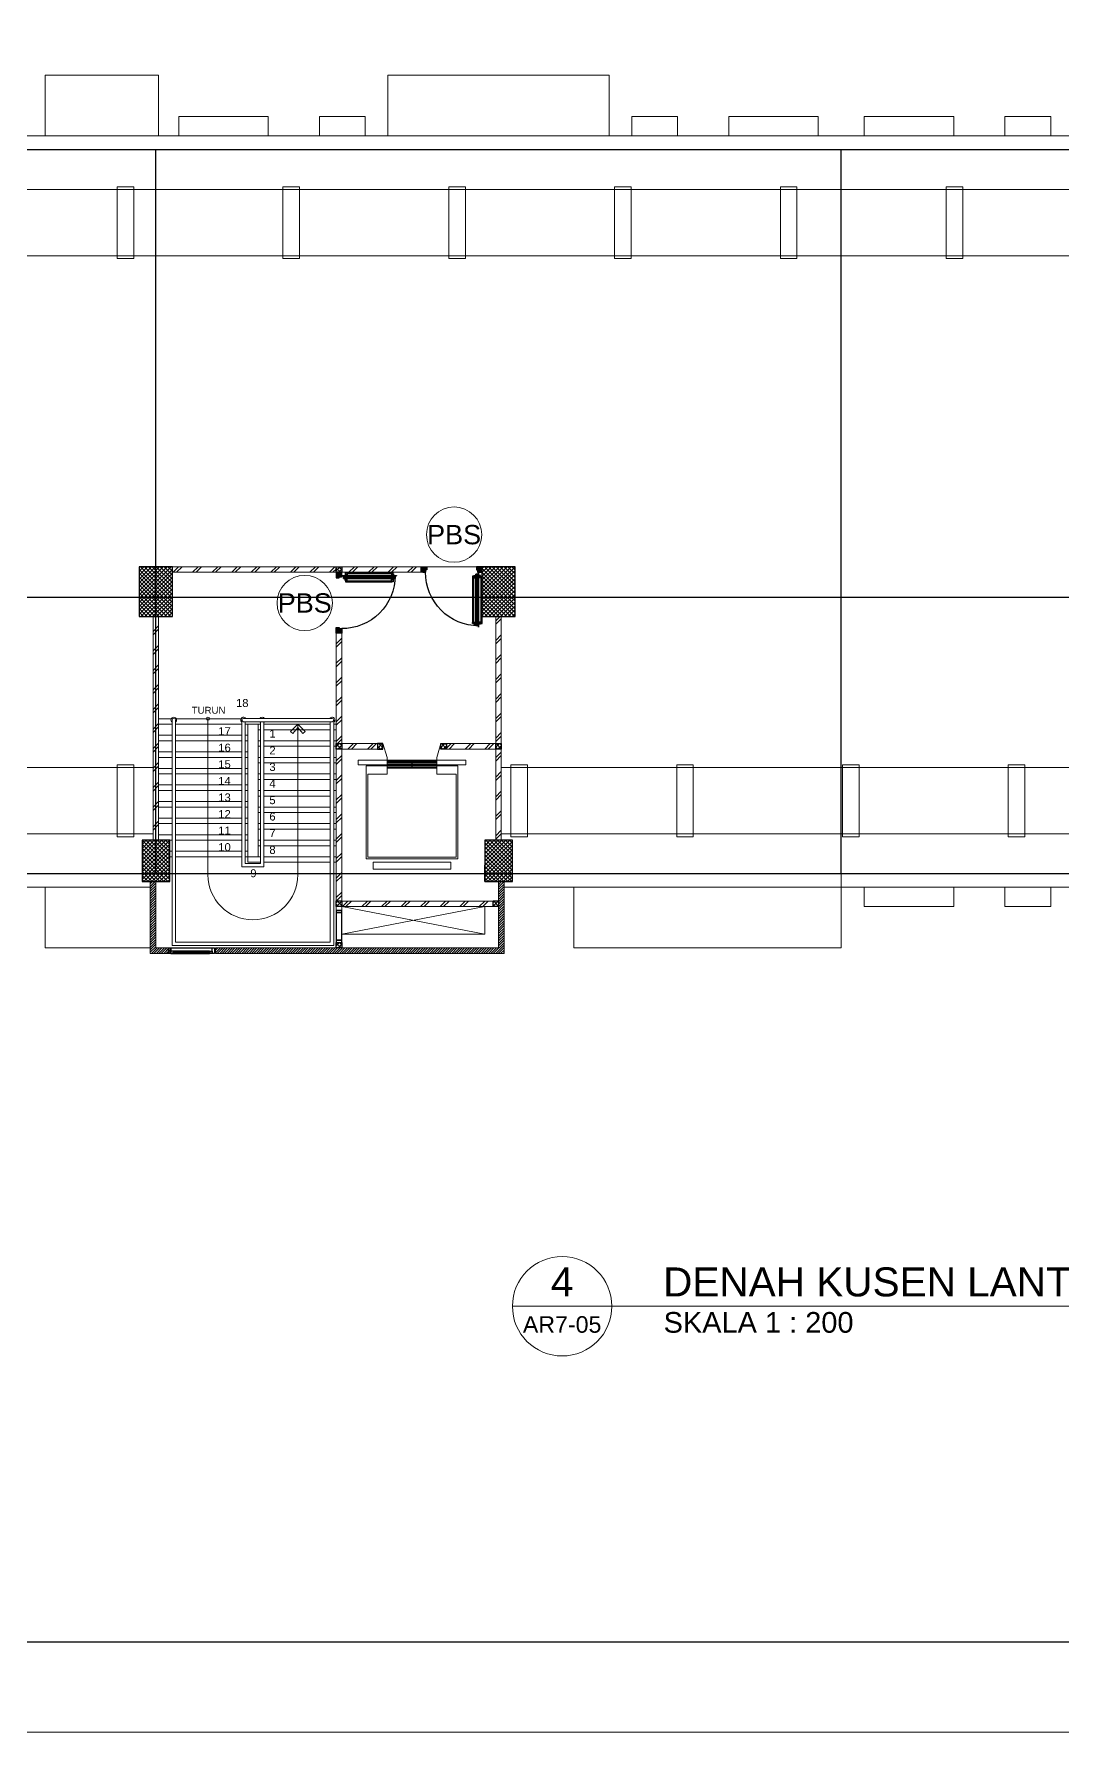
# Model space of a CAD drawing. Header units: millimetres. Extents: x -108 to 351, y -17 to 192.
# Drawn here: x 254.93 to 273.53, y 71.31 to 102.04 of the extents above; entities that cross this region are included whole.
import ezdxf
from ezdxf.enums import TextEntityAlignment as Align

# ---------------------------------------------------------------- set-up
doc = ezdxf.new("R2010")
doc.units = ezdxf.units.MM
for name, color, linetype, lineweight in [('ars', 11, 'Continuous', 0), ('ars @ 1', 11, 'Continuous', 0), ('ARSIR', 31, 'Continuous', 5), ('ATAP', 3, 'Continuous', 20), ('KACA', 151, 'Continuous', 5), ('KOL', 1, 'Continuous', 30), ('KOLOM', 4, 'Continuous', 9), ('KOP', 7, 'Continuous', 20), ('KOP GARIS', 1, 'Continuous', 30), ('lan', 7, 'Continuous', 15), ('LIFT', 15, 'Continuous', 15), ('NOT', 7, 'Continuous', 20), ('Stair', 7, 'Continuous', 15), ('tem', 5, 'Continuous', 20)]:
    doc.layers.add(name, color=color, linetype=linetype, lineweight=lineweight)
doc.layers.add('as', color=1, linetype='Continuous', plot=False)
for name, color, linetype in [('HID', 1, 'Continuous'), ('Kusen', 30, 'Continuous'), ('STL', 6, 'Continuous')]:
    doc.layers.add(name, color=color, linetype=linetype)
doc.styles.add('RM25', font='arial.ttf')
doc.styles.add('S', font='simplex', dxfattribs={"width": 0.75})
doc.styles.get("Standard").update_dxf_attribs({"font": 'arial.ttf'})
pattern_1 = [(45, (1840.05053, -315.25582), (-0.176776695, 0.176776695), []), (45, (1840.11303, -315.25582), (-0.176776695, 0.176776695), [])]
pattern_2 = [(225, (1.1, 1e-06), (-0.014142, 0.014142), []), (135, (1.1, 1e-06), (0.014142, 0.014142), [])]
pattern_3 = [(315, (-2e-13, 1e-06), (0.014142, 0.014142), []), (45, (-2e-13, 1e-06), (-0.014142, 0.014142), [])]

# ---------------------------------------------------------------- blocks, each defined once
blk = doc.blocks.new('Ndtpd')
blk.add_line((0.747, 0), (-0.747, 0))
blk.add_circle((0, 0), 0.747)
at = {"flags": 4}
for tag, height, p in [('NO', 0.5, (0, 0.148)), ('NOLBR', 0.3, (0, -0.398))]:
    blk.add_attdef(tag, text='', height=height, dxfattribs=at).set_placement(p, align=Align.CENTER)
for tag, p, height in [('NDTPD', (1.516, 0.148), 0.5), ('SKALA', (1.523, -0.398), 0.3)]:
    blk.add_attdef(tag, p, '', height=height, dxfattribs=at)
blk = doc.blocks.new('K 10.10')
at = {"layer": 'ars'}
h = blk.add_hatch(dxfattribs=at)
h.set_pattern_fill('_USER', color=256, scale=0.05, angle=45, double=1, pattern_type=0)
h.set_pattern_definition([(45, (0, 0), (-0.035355339, 0.035355339), []), (135, (0, 0), (-0.035355339, -0.035355339), [])])
h.paths.add_polyline_path([(1560.538, 1380.407), (1560.638, 1380.407), (1560.638, 1380.507), (1560.538, 1380.507)])
at = {"layer": 'KOL'}
blk.add_lwpolyline([(1560.538, 1380.407), (1560.638, 1380.407), (1560.638, 1380.507), (1560.538, 1380.507)], close=True, dxfattribs=at)
blk = doc.blocks.new('LIFT PENUMPANG')
at = {"layer": 'LIFT'}
for points in [[(-0.705, 1.955), (-0.705, 1.83), (0.695, 1.83), (0.695, 1.955)], [(-0.835, 1.765), (-0.835, 0.085), (0.825, 0.085), (0.825, 1.765)], [(-0.805, 1.735), (-0.805, 0.235), (-0.455, 0.235), (-0.455, 0.085), (0.445, 0.085), (0.445, 0.235), (0.795, 0.235), (0.795, 1.735)], [(-0.455, 0.085), (0.445, 0.085), (0.445, 0.125), (-0.455, 0.125)], [(-0.455, 0.105), (0.445, 0.105), (0.445, 0.125), (-0.455, 0.125)], [(-0.455, 0.025), (0.445, 0.025), (0.445, 0.065), (-0.455, 0.065)], [(-0.455, 0.045), (0.445, 0.045), (0.445, 0.065), (-0.455, 0.065)], [(-0.455, -0.02), (0.445, -0.02), (0.445, 0.02), (-0.455, 0.02)], [(-0.455, 0), (0.445, 0), (0.445, 0.02), (-0.455, 0.02)], [(-0.01, 0.125), (0, 0.125), (0, 0.085), (-0.01, 0.085)], [(-0.01, 0.065), (0, 0.065), (0, 0.025), (-0.01, 0.025)], [(-0.01, 0.02), (0, 0.02), (0, -0.02), (-0.01, -0.02)]]:
    blk.add_lwpolyline(points, close=True, dxfattribs=at)
for points in [[(-0.455, -0.02), (-0.98, -0.02), (-0.98, 0.065), (0.97, 0.065), (0.97, -0.02), (0.445, -0.02)], [(-0.455, -0.02), (-0.455, -0.065), (-0.53, -0.32)], [(0.445, -0.02), (0.445, -0.065), (0.52, -0.32)]]:
    blk.add_lwpolyline(points, dxfattribs=at)
at = {"layer": 'KOLOM', "extrusion": (0, 0, -1), "zscale": -1, "rotation": 270}
blk.add_blockref('K 10.10', (-1379.877, 1560.318), dxfattribs=at)
at = {"layer": 'KOLOM', "extrusion": (0, 0, -1), "xscale": -1, "zscale": -1, "rotation": 90}
blk.add_blockref('K 10.10', (1379.887, 1560.318), dxfattribs=at)
blk = doc.blocks.new('D-P90')
at = {"layer": 'ars'}
h = blk.add_hatch(dxfattribs=at)
h.set_pattern_fill('ANSI37', color=256, scale=0.005, angle=-90, style=0)
h.set_pattern_definition([(45, (-1350.94906, -1248.591899), (0.01122532015, -0.01122532015), []), (315, (-1350.94906, -1248.591899), (-0.01122532015, -0.01122532015), [])])
h.paths.add_polyline_path([(0.009, -0.183, -0.414214), (0.01, -0.184), (0.01, -1.116, -0.414214), (0.009, -1.117), (-0.034, -1.117, 0.414214), (-0.037, -1.12), (-0.037, -1.142, -1), (-0.038, -1.142), (-0.038, -0.158, -1), (-0.037, -0.158), (-0.037, -0.181, 0.414214), (-0.034, -0.183)])
at = {"layer": 'as'}
for p, q in [((-0.04, -0.158), (-0.046, -0.158)), ((-0.042, -0.161), (-0.042, -0.155))]:
    blk.add_line(p, q, dxfattribs=at)
at = {"layer": 'HID'}
for p, q in [((-0.044, -0.125), (-0.092, -0.077)), ((-0.042, -0.123), (-0.091, -0.075)), ((-0.066, -0.147), (-0.023, -0.104)), ((-0.063, -0.147), (-0.023, -0.107)), ((0.966, -0.147), (0.923, -0.104)), ((0.963, -0.147), (0.923, -0.107)), ((0.942, -0.123), (0.991, -0.075)), ((0.944, -0.125), (0.992, -0.077))]:
    blk.add_line(p, q, dxfattribs=at)
for points in [[(-0.044, -0.125), (-0.044, -0.125), (-0.042, -0.123), (-0.042, -0.123)], [(0.944, -0.125), (0.944, -0.125), (0.942, -0.123), (0.942, -0.123)]]:
    blk.add_lwpolyline(points, dxfattribs=at)
at = {"layer": 'KOL'}
blk.add_line((0.97, -0.13), (0.97, -0.15), dxfattribs=at)
at = {"layer": 'Kusen', "ltscale": 2}
for p, q in [((-0.099, -0.221), (-0.099, -1.06)), ((-0.079, -0.241), (-0.079, -1.06)), ((-0.074, -0.211), (-0.04, -0.211)), ((-0.074, -0.221), (-0.074, -0.211)), ((-0.074, -0.251), (-0.074, -0.241)), ((-0.074, -0.251), (-0.04, -0.251)), ((-0.061, -0.251), (-0.061, -0.211)), ((-0.04, -0.251), (-0.04, -0.211)), ((0.046, -0.211), (0.012, -0.211)), ((0.012, -0.251), (0.012, -0.211)), ((0.046, -0.251), (0.012, -0.251)), ((0.033, -0.251), (0.033, -0.211)), ((0.046, -0.221), (0.046, -0.211)), ((0.046, -0.251), (0.046, -0.241)), ((0.053, -0.241), (0.053, -1.06)), ((0.073, -0.221), (0.073, -1.06)), ((-0.074, -1.05), (-0.04, -1.05)), ((-0.074, -1.05), (-0.074, -1.06)), ((-0.074, -1.08), (-0.074, -1.09)), ((-0.074, -1.09), (-0.04, -1.09)), ((-0.061, -1.05), (-0.061, -1.09)), ((-0.04, -1.05), (-0.04, -1.09)), ((0.046, -1.05), (0.012, -1.05)), ((0.012, -1.05), (0.012, -1.09)), ((0.046, -1.09), (0.012, -1.09)), ((0.033, -1.05), (0.033, -1.09)), ((0.046, -1.05), (0.046, -1.06)), ((0.046, -1.08), (0.046, -1.09))]:
    blk.add_line(p, q, dxfattribs=at)
at = {"layer": 'Kusen'}
for p, q in [((-0.042, -0.155), (-0.038, -0.156)), ((-0.042, -0.157), (-0.038, -0.158))]:
    blk.add_line(p, q, dxfattribs=at)
at = {"layer": 'Kusen', "ltscale": 2}
for points in [[(-0.099, -0.241), (-0.061, -0.241), (-0.061, -0.221), (-0.099, -0.221), (-0.099, -0.241)], [(0.073, -0.241), (0.033, -0.241), (0.033, -0.221), (0.073, -0.221), (0.073, -0.241)], [(-0.101, -1.06), (-0.061, -1.06), (-0.061, -1.08), (-0.101, -1.08), (-0.101, -1.06)], [(0.073, -1.06), (0.033, -1.06), (0.033, -1.08), (0.073, -1.08), (0.073, -1.06)]]:
    blk.add_lwpolyline(points, dxfattribs=at)
at = {"layer": 'Kusen'}
blk.add_circle((-0.042, -0.158), 0.001, dxfattribs=at)
for radius, start, end in [(0.0025, 75.7804, 11.3851), (0.961, 270, 0.4597)]:
    blk.add_arc((-0.042, -0.158), radius, start, end, dxfattribs=at)
at = {"layer": 'STL'}
for p, q in [((-0.038, -0.158), (-0.038, -1.142)), ((-0.037, -0.181), (-0.037, -0.158)), ((-0.034, -0.183), (0.009, -0.183)), ((0.01, -0.184), (0.01, -1.116)), ((-0.037, -1.12), (-0.037, -1.142)), ((-0.034, -1.117), (0.009, -1.117))]:
    blk.add_line(p, q, dxfattribs=at)
for points in [[(0, -0.1), (0, -0.103), (-0.019, -0.103, 0.414214), (-0.02, -0.105), (-0.02, -0.148, -0.414214), (-0.022, -0.15), (-0.068, -0.15, -0.414214), (-0.07, -0.148), (-0.07, -0.13), (-0.067, -0.13), (-0.067, -0.146, 0.414214), (-0.065, -0.147), (-0.024, -0.147, 0.414214), (-0.023, -0.146), (-0.023, -0.102, -0.414214), (-0.021, -0.1)], [(0.9, -0.1), (0.9, -0.103), (0.919, -0.103, -0.414214), (0.92, -0.105), (0.92, -0.148, 0.414214), (0.922, -0.15), (0.968, -0.15, 0.414214), (0.97, -0.148), (0.97, -0.13), (0.967, -0.13), (0.967, -0.146, -0.414214), (0.966, -0.147), (0.925, -0.147, -0.414214), (0.923, -0.146), (0.923, -0.102, 0.414214), (0.921, -0.1)]]:
    blk.add_lwpolyline(points, format="xyb", close=True, dxfattribs=at)
blk.add_lwpolyline([(0.009, -0.182), (-0.034, -0.182, -0.414214), (-0.035, -0.181), (-0.035, -0.158, 1), (-0.04, -0.158), (-0.04, -1.142, 1), (-0.035, -1.142), (-0.035, -1.12, -0.414214), (-0.034, -1.119), (0.009, -1.119, 0.414214), (0.012, -1.116), (0.012, -0.184)], format="xyb", dxfattribs=at)
for centre, radius, start, end in [((-0.038, -0.158), 0.00075, 0, 180), ((-0.034, -0.181), 0.0025, 180, 270), ((0.009, -0.184), 0.0025, 360, 90), ((0.009, -0.184), 0.001, 360, 90), ((-0.038, -1.142), 0.00075, 180, 0), ((-0.034, -1.12), 0.0025, 90, 180), ((0.009, -1.116), 0.001, 270, 0)]:
    blk.add_arc(centre, radius, start, end, dxfattribs=at)
blk = doc.blocks.new('PINTU DARURAT')
at = {"layer": 'ARSIR'}
h = blk.add_hatch(dxfattribs=at)
h.set_pattern_fill('_USER', color=256, scale=0.02, angle=315, style=0, double=1, pattern_type=0)
h.set_pattern_definition(pattern_3)
edge = h.paths.add_edge_path()
edge.add_line((0, 0), (0.1, 0))
edge.add_line((0.1, 0), (0.1, 0.05))
edge.add_line((0.1, 0.05), (0.077, 0.05))
edge.add_line((0.077, 0.05), (0.077, 0.096))
edge.add_arc((0.076, 0.096), 0.0015, 360, 450)
edge.add_line((0.075, 0.097), (0.035, 0.097))
edge.add_arc((0.035, 0.096), 0.0015, 90, 180)
edge.add_line((0.033, 0.096), (0.033, 0.08))
edge.add_line((0.033, 0.08), (0.03, 0.08))
edge.add_line((0.03, 0.08), (0.03, 0.1))
edge.add_line((0.03, 0.1), (0, 0.1))
edge.add_line((0, 0.1), (0, 0))
h = blk.add_hatch(dxfattribs=at)
h.set_pattern_fill('_USER', color=256, scale=0.02, angle=315, style=0, double=1, pattern_type=0)
h.set_pattern_definition(pattern_3)
edge = h.paths.add_edge_path()
edge.add_line((0, 0), (0.1, 0))
edge.add_line((0.1, 0), (0.1, 0.05))
edge.add_line((0.1, 0.05), (0.077, 0.05))
edge.add_line((0.077, 0.05), (0.077, 0.096))
edge.add_arc((0.076, 0.096), 0.0015, 360, 450)
edge.add_line((0.075, 0.097), (0.035, 0.097))
edge.add_arc((0.035, 0.096), 0.0015, 90, 180)
edge.add_line((0.033, 0.096), (0.033, 0.08))
edge.add_line((0.033, 0.08), (0.03, 0.08))
edge.add_line((0.03, 0.08), (0.03, 0.1))
edge.add_line((0.03, 0.1), (0, 0.1))
edge.add_line((0, 0.1), (0, 0))
h = blk.add_hatch(dxfattribs=at)
h.set_pattern_fill('_USER', color=256, scale=0.02, angle=315, style=0, double=1, pattern_type=0)
h.set_pattern_definition(pattern_2)
edge = h.paths.add_edge_path()
edge.add_line((1.1, 0), (1, 0))
edge.add_line((1, 0), (1, 0.05))
edge.add_line((1, 0.05), (1.023, 0.05))
edge.add_line((1.023, 0.05), (1.023, 0.096))
edge.add_arc((1.024, 0.096), 0.0015, -630, -540, ccw=False)
edge.add_line((1.024, 0.097), (1.065, 0.097))
edge.add_arc((1.065, 0.096), 0.0015, -360, -270, ccw=False)
edge.add_line((1.067, 0.096), (1.067, 0.08))
edge.add_line((1.067, 0.08), (1.07, 0.08))
edge.add_line((1.07, 0.08), (1.07, 0.1))
edge.add_line((1.07, 0.1), (1.1, 0.1))
edge.add_line((1.1, 0.1), (1.1, 0))
h = blk.add_hatch(dxfattribs=at)
h.set_pattern_fill('_USER', color=256, scale=0.02, angle=315, style=0, double=1, pattern_type=0)
h.set_pattern_definition(pattern_2)
edge = h.paths.add_edge_path()
edge.add_line((1.1, 0), (1, 0))
edge.add_line((1, 0), (1, 0.05))
edge.add_line((1, 0.05), (1.023, 0.05))
edge.add_line((1.023, 0.05), (1.023, 0.096))
edge.add_arc((1.024, 0.096), 0.0015, -630, -540, ccw=False)
edge.add_line((1.024, 0.097), (1.065, 0.097))
edge.add_arc((1.065, 0.096), 0.0015, -360, -270, ccw=False)
edge.add_line((1.067, 0.096), (1.067, 0.08))
edge.add_line((1.067, 0.08), (1.07, 0.08))
edge.add_line((1.07, 0.08), (1.07, 0.1))
edge.add_line((1.07, 0.1), (1.1, 0.1))
edge.add_line((1.1, 0.1), (1.1, 0))
at = {"layer": 'KOL'}
blk.add_line((1.1, 0.1), (1.1, 0), dxfattribs=at)
blk.add_line((1.1, 0.1), (1.1, 0), dxfattribs=at)
blk.add_line((1.1, 0.1), (1.1, 0), dxfattribs=at)
blk.add_line((1.1, 0.1), (1.1, 0), dxfattribs=at)
for points in [[(0, 0), (0.1, 0), (0.1, 0.05), (0.077, 0.05), (0.077, 0.096, 0.414214), (0.075, 0.097), (0.035, 0.097, 0.414214), (0.033, 0.096), (0.033, 0.08), (0.03, 0.08), (0.03, 0.1), (0, 0.1)], [(0, 0), (0.1, 0), (0.1, 0.05), (0.077, 0.05), (0.077, 0.096, 0.414214), (0.075, 0.097), (0.035, 0.097, 0.414214), (0.033, 0.096), (0.033, 0.08), (0.03, 0.08), (0.03, 0.1), (0, 0.1)], [(1.1, 0), (1, 0), (1, 0.05), (1.023, 0.05), (1.023, 0.096, -0.414214), (1.024, 0.097), (1.065, 0.097, -0.414214), (1.067, 0.096), (1.067, 0.08), (1.07, 0.08), (1.07, 0.1), (1.1, 0.1)], [(1.1, 0), (1, 0), (1, 0.05), (1.023, 0.05), (1.023, 0.096, -0.414214), (1.024, 0.097), (1.065, 0.097, -0.414214), (1.067, 0.096), (1.067, 0.08), (1.07, 0.08), (1.07, 0.1), (1.1, 0.1)]]:
    blk.add_lwpolyline(points, format="xyb", close=True, dxfattribs=at)
at = {"layer": 'Kusen', "xscale": -1, "rotation": 180}
blk.add_blockref('D-P90', (0.1, -0.05), dxfattribs=at)
blk = doc.blocks.new("k3'")
at = {"layer": 'ars'}
h = blk.add_hatch(dxfattribs=at)
h.set_pattern_fill('_USER', color=256, scale=0.05, angle=45, double=1, pattern_type=0)
h.set_pattern_definition([(45, (0, -4.975), (-0.03535534, 0.03535534), []), (135, (0, -4.975), (-0.03535534, -0.03535534), [])])
h.paths.add_polyline_path([(-0.25, -0.375), (0.25, -0.375), (0.25, 0.375), (-0.25, 0.375)])
at = {"layer": 'KOL'}
blk.add_lwpolyline([(-0.25, -0.375), (0.25, -0.375), (0.25, 0.375), (-0.25, 0.375)], close=True, dxfattribs=at)
blk = doc.blocks.new("k1'")
at = {"layer": 'ars'}
h = blk.add_hatch(dxfattribs=at)
h.set_pattern_fill('_USER', color=256, scale=0.05, angle=45, double=1, pattern_type=0)
h.set_pattern_definition([(45, (0, -5), (-0.03535534, 0.03535534), []), (135, (0, -5), (-0.03535534, -0.03535534), [])])
h.paths.add_polyline_path([(-0.3, -0.45), (0.3, -0.45), (0.3, 0.45), (-0.3, 0.45)])
at = {"layer": 'KOL'}
blk.add_lwpolyline([(-0.3, -0.45), (0.3, -0.45), (0.3, 0.45), (-0.3, 0.45)], close=True, dxfattribs=at)
blk = doc.blocks.new('T. J2')
at = {"layer": 'KACA', "color": 141}
blk.add_lwpolyline([(-0.379, 0.077), (0.291, 0.077), (0.291, 0.082), (-0.379, 0.082)], close=True, dxfattribs=at)
at = {"layer": 'Kusen'}
for p, q in [((-0.419, 0), (0.331, 0)), ((-0.369, 0.1), (0.281, 0.1)), ((0.281, 0.06), (-0.369, 0.06))]:
    blk.add_line(p, q, dxfattribs=at)
for points in [[(-0.459, 0), (-0.419, 0), (-0.419, 0.1), (-0.459, 0.1)], [(0.331, 0), (0.371, 0), (0.371, 0.1), (0.331, 0.1)]]:
    blk.add_lwpolyline(points, close=True, dxfattribs=at)
for points in [[(-0.369, 0.077), (-0.369, 0.06), (-0.419, 0.06), (-0.419, 0.1), (-0.369, 0.1), (-0.369, 0.082), (-0.379, 0.082), (-0.379, 0.077), (-0.369, 0.077)], [(0.281, 0.077), (0.281, 0.06), (0.331, 0.06), (0.331, 0.1), (0.281, 0.1), (0.281, 0.082), (0.291, 0.082), (0.291, 0.077), (0.281, 0.077)]]:
    blk.add_lwpolyline(points, dxfattribs=at)
blk = doc.blocks.new('P.SHAFT')
for points in [[(-0.05, 0.54), (-0.05, 0.58), (0.05, 0.58), (0.05, 0.54)], [(-0.05, 0.04), (-0.05, 0.54), (0.05, 0.54), (0.05, 0.04)], [(-0.05, 0), (-0.05, 0.04), (0.05, 0.04), (0.05, 0)]]:
    blk.add_lwpolyline(points, close=True)
blk = doc.blocks.new('KOPA2-TPAK r')
at = {"layer": 'KOP'}
blk.add_lwpolyline([(0, 0), (59.4, 0), (59.4, 42.135), (0, 42.135)], close=True, dxfattribs=at)
at = {"layer": 'KOP GARIS'}
blk.add_lwpolyline([(0.815, 0.815), (58.585, 0.815), (58.585, 41.32), (0.815, 41.32)], close=True, dxfattribs=at)
at = {"layer": 'KOP'}
for p in [(51.864, 6.612), (51.864, 6.212), (51.864, 5.812)]:
    blk.add_attdef('JUDUL', p, '', height=0.25, dxfattribs=at)
for tag, p in [('SKALA', (51.816, 4.913)), ('SKALA', (51.816, 4.602)), ('SKALA', (51.816, 4.312)), ('AR-00', (57.749, 3.195))]:
    blk.add_attdef(tag, text='', height=0.172, dxfattribs=at).set_placement(p, align=Align.MIDDLE_CENTER)
blk = doc.blocks.new('NAV')
blk.add_circle((0, -0.4), 0.4)
at = {"style": 'S', "width": 0.75, "flags": 4}
blk.add_attdef('AV', text='', height=0.3, dxfattribs=at).set_placement((0, -0.4), align=Align.MIDDLE)

msp = doc.modelspace()

# ---------------------------------------------------------------- hatches: boundary and pattern name
at = {"layer": 'ars'}
h = msp.add_hatch(dxfattribs=at)
h.set_pattern_fill('ANSI31', color=256, scale=0.25, style=0)
h.set_pattern_definition([(225, (257.38958, 86.697375), (0.0220971, -0.0220971), [])])
edge = h.paths.add_edge_path()
edge.add_line((257.03958, 86.69737), (257.03958, 85.39737))
edge.add_line((257.03958, 85.39737), (257.38958, 85.39737))
edge.add_line((257.38958, 85.39737), (257.38958, 85.49737))
edge.add_line((257.38958, 85.49737), (257.13958, 85.49737))
edge.add_line((257.13958, 85.49737), (257.13958, 86.69737))
edge.add_line((257.13958, 86.69737), (257.03958, 86.69737))
h = msp.add_hatch(dxfattribs=at)
h.set_pattern_fill('ANSI31', color=256, scale=0.25, style=0)
h.set_pattern_definition([(225, (263.439578, 86.697374), (0.02209709, -0.02209709), [])])
h.paths.add_polyline_path([(258.21958, 85.39738), (258.21958, 85.49737), (263.33958, 85.49737), (263.33958, 86.69737), (263.43958, 86.69737), (263.43958, 85.39738)])
at = {"layer": 'ars @ 1'}
h = msp.add_hatch(dxfattribs=at)
h.set_pattern_fill('TEMBOK', color=256, scale=0.25)
h.set_pattern_definition(pattern_1)
h.paths.add_polyline_path([(257.43958, 92.39738), (257.43958, 92.29738), (260.40175, 92.29737), (260.40175, 92.39737)])
h = msp.add_hatch(dxfattribs=at)
h.set_pattern_fill('TEMBOK', color=256, scale=0.25)
h.set_pattern_definition(pattern_1)
h.paths.add_polyline_path([(260.50175, 92.39738), (260.50175, 92.29738), (261.93958, 92.29737), (261.93958, 92.39737)])
h = msp.add_hatch(dxfattribs=at)
h.set_pattern_fill('TEMBOK', color=256, scale=0.25)
h.set_pattern_definition(pattern_1)
h.paths.add_polyline_path([(257.08958, 91.49737), (257.18958, 91.49737), (257.18958, 87.44737), (257.08958, 87.44737)])
h = msp.add_hatch(dxfattribs=at)
h.set_pattern_fill('TEMBOK', color=256, scale=0.25)
h.set_pattern_definition(pattern_1)
h.paths.add_polyline_path([(263.38958, 91.49737), (263.28958, 91.49737), (263.28958, 87.44737), (263.38958, 87.44737)])
h = msp.add_hatch(dxfattribs=at)
h.set_pattern_fill('TEMBOK', color=256, scale=0.25)
h.set_pattern_definition(pattern_1)
h.paths.add_polyline_path([(260.50175, 91.19737), (260.40175, 91.19737), (260.40175, 86.34738), (260.50175, 86.34738)])
h = msp.add_hatch(dxfattribs=at)
h.set_pattern_fill('TEMBOK', color=256, scale=0.25)
h.set_pattern_definition(pattern_1)
h.paths.add_polyline_path([(260.50175, 89.19738), (260.50175, 89.09738), (261.14851, 89.09738), (261.14851, 89.19738)])
h = msp.add_hatch(dxfattribs=at)
h.set_pattern_fill('TEMBOK', color=256, scale=0.25)
h.set_pattern_definition(pattern_1)
h.paths.add_polyline_path([(262.39851, 89.19738), (262.39851, 89.09738), (263.28958, 89.09738), (263.28958, 89.19738)])
h = msp.add_hatch(dxfattribs=at)
h.set_pattern_fill('TEMBOK', color=256, scale=0.25)
h.set_pattern_definition([(45, (290.13958, 143.80237), (-0.1767767, 0.1767767), []), (45, (290.20208, 143.80237), (-0.1767767, 0.1767767), [])])
h.paths.add_polyline_path([(263.23958, 86.24738), (263.23958, 86.34738), (260.50175, 86.34738), (260.50175, 86.24738)])

# ---------------------------------------------------------------- linework, layer by layer
at = {"layer": 'ars'}
for p, q in [((257.41984, 89.64737), (257.18958, 89.64737)), ((257.43333, 85.54113), (257.43333, 89.62238)), ((257.49583, 85.60363), (257.49583, 89.62238)), ((258.69583, 89.64738), (257.50932, 89.64738)), ((258.69583, 86.96365), (258.69583, 89.62238)), ((260.32675, 89.65363), (258.72708, 89.65363)), ((260.32675, 89.59113), (258.72708, 89.59113)), ((258.75833, 87.02615), (258.75833, 89.59113)), ((259.033, 89.44738), (258.98925, 89.44738)), ((259.033, 87.02615), (259.033, 89.59113)), ((259.0955, 86.96365), (259.0955, 89.59113)), ((260.2955, 89.44738), (259.0955, 89.44738)), ((260.2955, 85.60363), (260.2955, 89.59113)), ((260.358, 85.54113), (260.358, 89.62238)), ((260.40175, 89.44738), (260.358, 89.44738)), ((257.43333, 89.34737), (257.18958, 89.34737)), ((258.69583, 89.34738), (257.49583, 89.34738)), ((258.80208, 89.34738), (258.75833, 89.34738)), ((259.033, 89.14738), (258.98925, 89.14738)), ((260.2955, 89.14738), (259.0955, 89.14738)), ((260.40175, 89.14738), (260.358, 89.14738)), ((257.43333, 89.04737), (257.18958, 89.04737)), ((258.69583, 89.04738), (257.49583, 89.04738)), ((258.80208, 89.04738), (258.75833, 89.04738)), ((259.033, 88.84738), (258.98925, 88.84738)), ((260.2955, 88.84738), (259.0955, 88.84738)), ((260.40175, 88.84738), (260.358, 88.84738)), ((257.43333, 88.74737), (257.18958, 88.74737)), ((258.69583, 88.74738), (257.49583, 88.74738)), ((258.80208, 88.74738), (258.75833, 88.74738)), ((259.033, 88.54738), (258.98925, 88.54738)), ((260.2955, 88.54738), (259.0955, 88.54738)), ((260.40175, 88.54738), (260.358, 88.54738)), ((257.43333, 88.44737), (257.18958, 88.44737)), ((258.69583, 88.44738), (257.49583, 88.44738)), ((258.80208, 88.44738), (258.75833, 88.44738)), ((259.033, 88.24738), (258.98925, 88.24738)), ((260.2955, 88.24738), (259.0955, 88.24738)), ((257.43333, 88.14737), (257.18958, 88.14737)), ((258.69583, 88.14738), (257.49583, 88.14738)), ((258.80208, 88.14738), (258.75833, 88.14738)), ((259.033, 87.94738), (258.98925, 87.94738)), ((260.2955, 87.94738), (259.0955, 87.94738)), ((260.40175, 87.94738), (260.358, 87.94738)), ((257.43333, 87.84737), (257.18958, 87.84737)), ((258.69583, 87.84738), (257.49583, 87.84738)), ((258.80208, 87.84738), (258.75833, 87.84738)), ((259.033, 87.64738), (258.98925, 87.64738)), ((260.2955, 87.64738), (259.0955, 87.64738)), ((260.40175, 87.64738), (260.358, 87.64738)), ((257.43333, 87.54737), (257.18958, 87.54737)), ((258.69583, 87.54738), (257.49583, 87.54738)), ((258.80208, 87.54738), (258.75833, 87.54738)), ((259.033, 87.34738), (258.98925, 87.34738)), ((260.2955, 87.34738), (259.0955, 87.34738)), ((260.40175, 87.34738), (260.358, 87.34738)), ((257.43333, 87.24737), (257.38958, 87.24737)), ((258.69583, 87.24738), (257.49583, 87.24738)), ((258.80208, 87.24738), (258.75833, 87.24738)), ((259.033, 87.02615), (258.75833, 87.02615)), ((258.80208, 87.14738), (258.80208, 87.04738)), ((259.033, 87.04738), (258.80208, 87.04738)), ((260.2955, 87.04738), (259.0955, 87.04738)), ((260.40175, 87.04738), (260.358, 87.04738)), ((259.0955, 86.96365), (258.69583, 86.96365)), ((260.358, 85.54113), (257.43333, 85.54113)), ((260.2955, 85.60363), (257.49583, 85.60363))]:
    msp.add_line(p, q, dxfattribs=at)
for centre, radius, start, end in [((257.46458, 89.62238), 0.05125, 307.571869, 232.428131), ((257.46458, 89.62238), 0.03125, 0, 180), ((258.72708, 89.62238), 0.05125, 37.571869, 232.428131), ((258.72708, 89.62238), 0.03125, 90, 270), ((259.06425, 89.62238), 0.05125, 37.571869, 142.428131), ((259.06425, 89.62238), 0.05125, 217.571869, 232.428131), ((259.06425, 89.62238), 0.05125, 307.571869, 322.428131), ((260.32675, 89.62238), 0.05125, 307.571869, 142.428131), ((260.32675, 89.62238), 0.05125, 217.571869, 232.428131), ((260.32675, 89.62238), 0.03125, 270, 90)]:
    msp.add_arc(centre, radius, start, end, dxfattribs=at)
at = {"layer": 'as'}
for p, q in [((250.93958, 99.94737), (325.33958, 99.94737)), ((257.13958, 86.84737), (257.13958, 99.94737)), ((269.53958, 86.84737), (269.53958, 99.94737)), ((250.93958, 91.84737), (325.33958, 91.84737)), ((250.93958, 86.84737), (325.33958, 86.84737))]:
    msp.add_line(p, q, dxfattribs=at)
at = {"layer": 'ATAP'}
for p, q in [((255.13958, 100.19737), (255.13958, 101.29737)), ((255.13958, 101.29737), (257.18958, 101.29737)), ((257.18958, 100.19737), (257.18958, 101.29737)), ((281.33958, 100.19737), (250.68958, 100.19737)), ((253.43958, 99.2261), (281.68958, 99.2261)), ((253.43958, 98.0261), (281.88958, 98.0261)), ((269.53958, 88.89737), (269.53958, 86.59737)), ((257.08958, 88.76186), (253.43958, 88.76186)), ((312.88958, 88.76186), (263.38958, 88.76186)), ((257.08958, 87.56186), (253.43958, 87.56186)), ((312.88958, 87.56186), (263.38958, 87.56186)), ((250.68958, 86.59737), (257.03958, 86.59737)), ((255.13958, 86.59737), (255.13958, 85.49774)), ((263.43958, 86.59737), (312.83958, 86.59737)), ((264.69958, 86.59737), (264.69958, 85.49774)), ((269.53958, 86.59737), (269.53958, 85.49774)), ((255.13958, 85.49774), (257.03958, 85.49774)), ((269.53958, 85.49774), (264.69958, 85.49774))]:
    msp.add_line(p, q, dxfattribs=at)
for points in [[(255.13958, 100.19737), (255.13958, 101.29701), (257.18958, 101.29701), (257.18958, 100.19737)], [(261.33958, 100.19737), (261.33958, 101.29701), (265.33958, 101.29701), (265.33958, 100.19737)]]:
    msp.add_lwpolyline(points, dxfattribs=at)
for points in [[(256.73958, 99.2761), (256.73958, 97.9761), (256.43958, 97.9761), (256.43958, 99.2761)], [(259.73958, 99.2761), (259.73958, 97.9761), (259.43958, 97.9761), (259.43958, 99.2761)], [(262.73958, 99.2761), (262.73958, 97.9761), (262.43958, 97.9761), (262.43958, 99.2761)], [(265.73958, 99.2761), (265.73958, 97.9761), (265.43958, 97.9761), (265.43958, 99.2761)], [(268.73958, 99.2761), (268.73958, 97.9761), (268.43958, 97.9761), (268.43958, 99.2761)], [(271.73958, 99.2761), (271.73958, 97.9761), (271.43958, 97.9761), (271.43958, 99.2761)], [(256.43958, 87.51186), (256.43958, 88.81186), (256.73958, 88.81186), (256.73958, 87.51186)], [(263.86313, 87.51186), (263.86313, 88.81186), (263.56313, 88.81186), (263.56313, 87.51186)], [(266.86313, 87.51186), (266.86313, 88.81186), (266.56313, 88.81186), (266.56313, 87.51186)], [(269.86313, 87.51186), (269.86313, 88.81186), (269.56313, 88.81186), (269.56313, 87.51186)], [(272.86313, 87.51186), (272.86313, 88.81186), (272.56313, 88.81186), (272.56313, 87.51186)]]:
    msp.add_lwpolyline(points, close=True, dxfattribs=at)
at = {"layer": 'KOL'}
msp.add_line((263.08958, 86.69737), (263.08958, 86.99737), dxfattribs=at)
at = {"layer": 'lan'}
for p, q in [((259.17458, 100.54737), (257.55458, 100.54737)), ((257.55458, 100.19737), (257.55458, 100.54737)), ((259.17458, 100.19737), (259.17458, 100.54737)), ((260.92958, 100.54737), (260.09958, 100.54737)), ((260.09958, 100.19737), (260.09958, 100.54737)), ((260.92958, 100.19737), (260.92958, 100.54737)), ((265.74958, 100.19737), (265.74958, 100.54737)), ((265.74958, 100.54737), (266.57958, 100.54737)), ((266.57958, 100.19737), (266.57958, 100.54737)), ((267.50458, 100.19737), (267.50458, 100.54737)), ((267.50458, 100.54737), (269.12458, 100.54737)), ((269.12458, 100.19737), (269.12458, 100.54737)), ((271.57458, 100.54737), (269.95458, 100.54737)), ((269.95458, 100.19737), (269.95458, 100.54737)), ((271.57458, 100.19737), (271.57458, 100.54737)), ((273.32958, 100.54737), (272.49958, 100.54737)), ((272.49958, 100.19737), (272.49958, 100.54737)), ((273.32958, 100.19737), (273.32958, 100.54737)), ((262.93958, 92.39737), (262.03958, 92.39737)), ((257.43333, 89.54737), (257.18958, 89.54737)), ((258.69583, 89.54738), (257.49583, 89.54738)), ((258.08262, 86.82076), (258.08262, 89.64738)), ((258.80208, 89.54738), (258.75833, 89.54738)), ((259.01566, 89.54738), (258.77566, 89.54738)), ((258.80208, 87.14738), (258.80208, 89.54738)), ((259.033, 89.54738), (258.98925, 89.54738)), ((258.98925, 87.14738), (258.98925, 89.54738)), ((260.2955, 89.54738), (259.0955, 89.54738)), ((259.70871, 89.54738), (259.70871, 86.82076)), ((260.40175, 89.54738), (260.358, 89.54738)), ((257.43333, 89.24737), (257.18958, 89.24737)), ((258.69583, 89.24738), (257.49583, 89.24738)), ((258.80208, 89.24738), (258.75833, 89.24738)), ((259.033, 89.24738), (258.98925, 89.24738)), ((260.2955, 89.24738), (259.0955, 89.24738)), ((260.40175, 89.24738), (260.358, 89.24738)), ((257.43333, 88.94737), (257.18958, 88.94737)), ((258.69583, 88.94738), (257.49583, 88.94738)), ((258.80208, 88.94738), (258.75833, 88.94738)), ((259.033, 88.94738), (258.98925, 88.94738)), ((260.2955, 88.94738), (259.0955, 88.94738)), ((260.40175, 88.94738), (260.358, 88.94738)), ((257.43333, 88.64737), (257.18958, 88.64737)), ((258.69583, 88.64738), (257.49583, 88.64738)), ((258.80208, 88.64738), (258.75833, 88.64738)), ((259.033, 88.64738), (258.98925, 88.64738)), ((260.2955, 88.64738), (259.0955, 88.64738)), ((260.40175, 88.64738), (260.358, 88.64738)), ((257.43333, 88.34737), (257.18958, 88.34737)), ((258.69583, 88.34738), (257.49583, 88.34738)), ((258.80208, 88.34738), (258.75833, 88.34738)), ((259.033, 88.34738), (258.98925, 88.34738)), ((260.2955, 88.34738), (259.0955, 88.34738)), ((260.40175, 88.34738), (260.358, 88.34738)), ((257.43333, 88.04737), (257.18958, 88.04737)), ((258.69583, 88.04738), (257.49583, 88.04738)), ((258.80208, 88.04738), (258.75833, 88.04738)), ((259.033, 88.04738), (258.98925, 88.04738)), ((260.2955, 88.04738), (259.0955, 88.04738)), ((260.40175, 88.04738), (260.358, 88.04738)), ((257.43333, 87.74737), (257.18958, 87.74737)), ((258.69583, 87.74738), (257.49583, 87.74738)), ((258.80208, 87.74738), (258.75833, 87.74738)), ((259.033, 87.74738), (258.98925, 87.74738)), ((260.2955, 87.74738), (259.0955, 87.74738)), ((260.40175, 87.74738), (260.358, 87.74738)), ((257.43333, 87.44737), (257.38958, 87.44737)), ((258.69583, 87.44738), (257.49583, 87.44738)), ((258.80208, 87.44738), (258.75833, 87.44738)), ((259.033, 87.44738), (258.98925, 87.44738)), ((260.2955, 87.44738), (259.0955, 87.44738)), ((260.40175, 87.44738), (260.358, 87.44738)), ((257.43333, 87.14737), (257.38958, 87.14737)), ((258.69583, 87.14738), (257.49583, 87.14738)), ((259.033, 87.14738), (258.75833, 87.14738)), ((258.80208, 87.14738), (258.75833, 87.14738)), ((259.033, 87.14738), (258.98925, 87.14738)), ((260.2955, 87.14738), (259.0955, 87.14738)), ((260.40175, 87.14738), (260.358, 87.14738)), ((269.95458, 86.59737), (269.95458, 86.24737)), ((271.57458, 86.59737), (271.57458, 86.24737)), ((272.49958, 86.59737), (272.49958, 86.24737)), ((273.32958, 86.59737), (273.32958, 86.24737)), ((271.57458, 86.24737), (269.95458, 86.24737)), ((273.32958, 86.24737), (272.49958, 86.24737))]:
    msp.add_line(p, q, dxfattribs=at)
at = {"layer": 'lan', "linetype": 'Continuous'}
for p, q in [((263.08958, 85.74738), (263.08958, 86.24738)), ((260.50175, 85.74738), (263.08958, 85.74738))]:
    msp.add_line(p, q, dxfattribs=at)
at = {"layer": 'lan', "ltscale": 2}
msp.add_lwpolyline([(259.8001, 89.37951), (259.83947, 89.41361), (259.7087, 89.54738), (259.5779, 89.41365), (259.61726, 89.37954), (259.70869, 89.48504), (259.8001, 89.37951)], close=True, dxfattribs=at)
at = {"layer": 'lan', "linetype": 'Continuous'}
for points in [[(263.08958, 86.24738), (260.50175, 85.74738)], [(263.08958, 85.74738), (260.50175, 86.24737)]]:
    msp.add_lwpolyline(points, dxfattribs=at)
at = {"layer": 'lan'}
msp.add_arc((258.89566, 86.82076), 0.81304, 180, 0, dxfattribs=at)
msp.add_arc((258.89566, 86.82076), 0.81304, 180, 0, dxfattribs=at)
at = {"layer": 'NOT'}
msp.add_line((265.39073, 79.01262), (283.81005, 79.01262), dxfattribs=at)
at = {"layer": 'Stair'}
msp.add_circle((258.08262, 89.64738), 0.02956, dxfattribs=at)
at = {"layer": 'tem'}
for points in [[(257.43958, 92.39738), (257.43958, 92.29738), (260.40175, 92.29737), (260.40175, 92.39737)], [(260.50175, 92.39738), (260.50175, 92.29738), (261.93958, 92.29737), (261.93958, 92.39737)], [(257.08958, 91.49737), (257.18958, 91.49737), (257.18958, 87.44737), (257.08958, 87.44737)], [(263.38958, 91.49737), (263.28958, 91.49737), (263.28958, 87.44737), (263.38958, 87.44737)], [(260.50175, 91.19737), (260.40175, 91.19737), (260.40175, 86.34738), (260.50175, 86.34738)], [(260.50175, 89.19738), (260.50175, 89.09738), (261.14851, 89.09738), (261.14851, 89.19738)], [(262.39851, 89.19738), (262.39851, 89.09738), (263.28958, 89.09738), (263.28958, 89.19738)], [(258.21958, 85.39738), (258.21958, 85.49737), (263.33958, 85.49737), (263.33958, 86.69737), (263.43958, 86.69737), (263.43958, 85.39738)], [(260.50175, 86.17738), (260.40175, 86.17738), (260.40175, 86.24737), (260.50175, 86.24737)], [(263.23958, 86.24738), (263.23958, 86.34738), (260.50175, 86.34738), (260.50175, 86.24738)]]:
    msp.add_lwpolyline(points, close=True, dxfattribs=at)
msp.add_lwpolyline([(257.03958, 86.69737), (257.03958, 85.39737), (257.38958, 85.39737), (257.38958, 85.49737), (257.13958, 85.49737), (257.13958, 86.69737), (257.03958, 86.69737)], dxfattribs=at)

# ---------------------------------------------------------------- block references
at = {"color": 2}
for p, rotation in [((260.40175, 92.29737), 270), ((263.03958, 92.39738), 180)]:
    msp.add_blockref('PINTU DARURAT', p, dxfattribs=dict(at, rotation=rotation))
at = {"xscale": -1, "rotation": 180}
msp.add_blockref('LIFT PENUMPANG', (261.77864, 88.87737), dxfattribs=at)
at = {"layer": 'KOL'}
for name, p in [("k1'", (257.13958, 91.94737)), ("k1'", (263.33958, 91.94737)), ("k3'", (257.13958, 87.07237)), ("k3'", (263.33958, 87.07237))]:
    msp.add_blockref(name, p, dxfattribs=at)
at = {"layer": 'KOLOM', "extrusion": (0, 0, -1), "zscale": -1}
for p in [(-1821.04009, -1288.10952), (-1821.04009, -1291.30951), (-1823.92792, -1291.30952), (-1821.04009, -1294.15952), (-1823.87792, -1294.15952), (-1821.04009, -1294.90952)]:
    msp.add_blockref('K 10.10', p, dxfattribs=at)
at = {"layer": 'KOP', "xscale": 2, "yscale": 2, "zscale": 2}
msp.add_blockref('KOPA2-TPAK r', (232.63958, 71.30529), dxfattribs=at)
at = {"layer": 'Kusen', "color": 2, "xscale": -1, "rotation": 2.279055016707332e-05}
msp.add_blockref('P.SHAFT', (260.45175, 85.59738), dxfattribs=at)
at = {"layer": 'Kusen', "xscale": -1, "rotation": 180}
msp.add_blockref('T. J2', (257.82878, 85.49737), dxfattribs=at)
at = {"layer": 'NOT'}
ref = msp.add_blockref('NAV', (262.53551, 92.47916), dxfattribs=dict(at, xscale=-1.25, yscale=1.25, zscale=1.25, rotation=180))
ref.add_attrib('AV', 'PBS', dxfattribs={"layer": '0', "height": 0.35, "flags": 4}).set_placement((262.53551, 92.97916), align=Align.MIDDLE)
ref = msp.add_blockref('NAV', (259.83292, 91.24195), dxfattribs=dict(at, xscale=-1.25, yscale=1.25, zscale=1.25, rotation=180))
ref.add_attrib('AV', 'PBS', dxfattribs={"layer": '0', "height": 0.35, "flags": 4}).set_placement((259.83292, 91.74195), align=Align.MIDDLE)
ref = msp.add_blockref('Ndtpd', (264.49073, 79.01262), dxfattribs=dict(at, xscale=1.204819277108434, yscale=1.204819277108434, zscale=1.204819277108434))
ref.add_attrib('NO', '4', dxfattribs={"layer": '0', "height": 0.525, "flags": 4}).set_placement((264.49024, 79.19041), align=Align.CENTER)
ref.add_attrib('NDTPD', 'DENAH KUSEN LANTAI DAK BETON ( TOWER - A )', (266.31726, 79.19041), dxfattribs={"layer": '0', "height": 0.525, "flags": 4})
ref.add_attrib('NOLBR', 'AR7-05', dxfattribs={"layer": '0', "height": 0.3, "flags": 4}).set_placement((264.49024, 78.53267), align=Align.CENTER)
ref.add_attrib('SKALA', 'SKALA 1 : 200', (266.32596, 78.53267), dxfattribs={"layer": '0', "height": 0.375, "flags": 4})

# ---------------------------------------------------------------- texts
at = {"layer": 'NOT', "insert": (257.76565, 89.86269), "char_height": 0.125, "attachment_point": 1, "style": 'RM25'}
msp.add_mtext_dynamic_manual_height_columns('\\pi0.022146;TURUN', width=0.6369758, gutter_width=1.25, heights=[0], dxfattribs=at)
at = {"layer": 'NOT'}
for s, insert, char_height, attachment_point in [('18', (258.5906, 89.85657), 0.144817, 7), ('17', (258.2696, 89.34813), 0.144817, 7), ('1', (259.19343, 89.30445), 0.14482, 7), ('16', (258.2696, 89.04813), 0.144817, 7), ('2', (259.19343, 89.00079), 0.14482, 7), ('15', (258.2696, 88.74813), 0.144817, 7), ('3', (259.19343, 88.69967), 0.14482, 7), ('14', (258.2696, 88.44813), 0.144817, 7), ('4', (259.19343, 88.40179), 0.14482, 7), ('13', (258.2696, 88.14813), 0.144817, 7), ('5', (259.19343, 88.09843), 0.14482, 7), ('12', (258.2696, 87.84813), 0.144817, 7), ('6', (259.19343, 87.80145), 0.14482, 7), ('11', (258.2696, 87.55068), 0.144817, 7), ('7', (259.19343, 87.50458), 0.14482, 7), ('10', (258.2696, 87.24795), 0.144817, 7), ('8', (259.19343, 87.19808), 0.14482, 7), ('\\pi0.10474;9', (258.74361, 86.92209), 0.1448173, 1)]:
    msp.add_mtext_dynamic_manual_height_columns(s, width=0.3047155, gutter_width=1, heights=[0], dxfattribs=dict(at, insert=insert, char_height=char_height, attachment_point=attachment_point))

doc.saveas('drawing.dxf')
